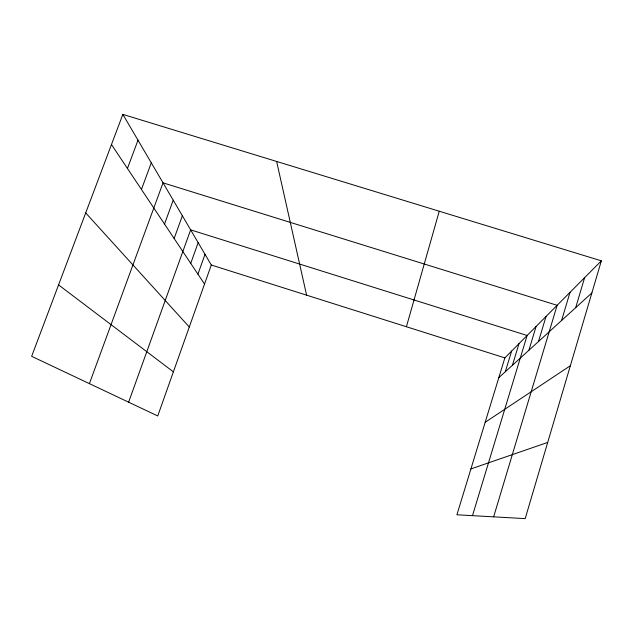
<?xml version="1.0" encoding="UTF-8"?>
<svg xmlns="http://www.w3.org/2000/svg" width="633" height="633" viewBox="0 0 633 633"><rect width="100%" height="100%" fill="white"/><g stroke="black" fill="none" stroke-linecap="round" stroke-linejoin="round"><path stroke-width="0.95" d="M406.41 326.739L439.255 211.224M601.35 260.836L525.192 518.617L456.907 514.779L504.857 357.882L601.35 260.836L122.842 114.383L31.65 356.324L157.736 415.952L211.287 265.013L122.842 114.383M575.706 307.638L584.615 277.665M561.598 320.488L570.001 292.367M538.477 341.543L546.034 316.468M493.645 516.845L557.135 305.304L163.037 182.842L89.403 383.638M472.479 515.658L527.123 335.482L190.636 229.85L128.626 402.184M528.895 350.271L536.088 326.47M505.316 371.745L511.614 351.086M512.429 365.265L519.005 343.656M197.931 274.168L205.005 254.324M190.731 263.368L198.153 242.645M174.146 238.491L182.367 215.766M164.517 224.066L173.22 200.178M141.444 189.457L151.287 162.823M127.447 168.473L137.994 140.194M498.812 377.664L591.871 292.913M485.171 422.298L570.365 365.716M470.92 468.911L547.695 442.435M211.287 265.013L504.857 357.882M58.568 284.905L173.387 371.848M85.708 212.917L189.291 327.008M111.479 144.53L204.53 284.059M276.621 161.447L306.609 295.168"/></g></svg>
